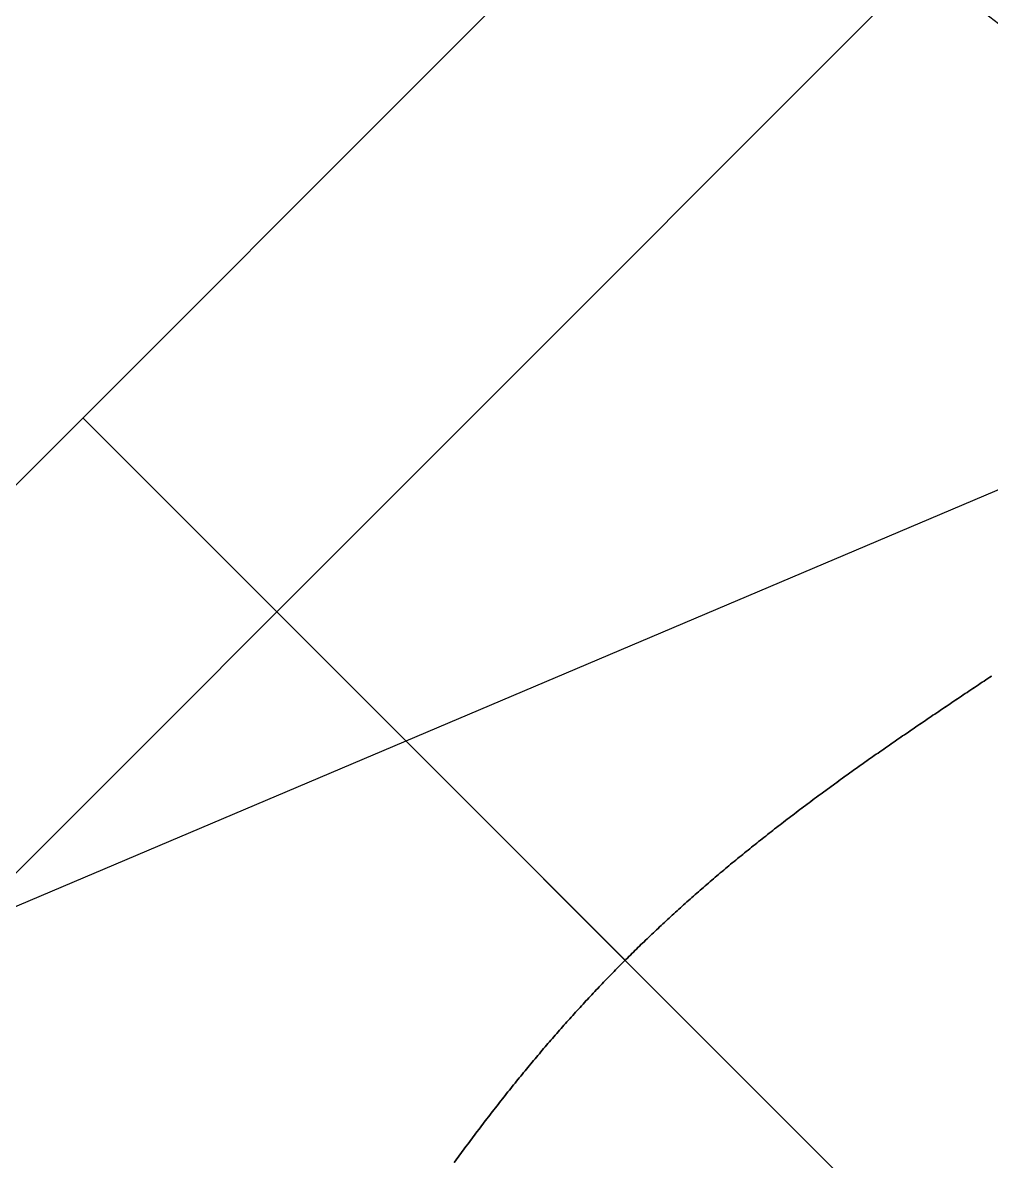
# Model space of a CAD drawing. Extents: x -76 to 193, y -84 to 42.
# Drawn here: x -31.871 to -28.424, y 29.011 to 33.063 of the extents above; entities that cross this region are included whole.
import ezdxf

# ---------------------------------------------------------------- set-up
doc = ezdxf.new("R2010")
doc.units = 0
doc.linetypes.add('CENTER', pattern=[50.8, 31.75, -6.35, 6.35, -6.35])
doc.linetypes.add('DASHED', pattern=[19.05, 12.7, -6.35])
doc.layers.get('0').update_dxf_attribs({"linetype": 'CONTINUOUS'})
doc.layers.add('CENTER', color=1, linetype='CENTER')

msp = doc.modelspace()

# ---------------------------------------------------------------- linework, layer by layer
at = {"color": 7, "linetype": 'CONTINUOUS'}
for p, q in [((-34.1266, 29.1873), (-29.1873, 34.1266)), ((-33.2788, 28.6525), (-28.66, 33.2745)), ((-31.657, 31.657), (-29.7266, 29.7266))]:
    msp.add_line(p, q, dxfattribs=at)
at = {"color": 3, "linetype": 'DASHED'}
msp.add_line((-33.8735, 29.0807), (-25.7849, 32.509), dxfattribs=at)
at = {"color": 7}
for points in [[(-28.4222, 30.738, -4.1177), (-28.4289, 30.7336, -4.1177), (-28.4356, 30.7291, -4.1177), (-28.4423, 30.7247, -4.1177), (-28.449, 30.7202, -4.1177), (-28.4557, 30.7157, -4.1177), (-28.4624, 30.7113, -4.1177), (-28.4691, 30.7068, -4.1177), (-28.4758, 30.7023, -4.1177), (-28.4826, 30.6978, -4.1177), (-28.4893, 30.6934, -4.1177), (-28.496, 30.6889, -4.1177), (-28.5027, 30.6844, -4.1177), (-28.5094, 30.6799, -4.1177), (-28.5162, 30.6754, -4.1177), (-28.5229, 30.6709, -4.1177), (-28.5296, 30.6664, -4.1177), (-28.5364, 30.6619, -4.1177), (-28.5431, 30.6574, -4.1177), (-28.5499, 30.6528, -4.1177), (-28.5566, 30.6483, -4.1177), (-28.5633, 30.6438, -4.1177), (-28.5701, 30.6393, -4.1177), (-28.5768, 30.6347, -4.1177), (-28.5836, 30.6302, -4.1177), (-28.5903, 30.6257, -4.1177), (-28.5971, 30.6211, -4.1177), (-28.6038, 30.6166, -4.1177), (-28.6106, 30.612, -4.1177), (-28.6173, 30.6075, -4.1177), (-28.6241, 30.6029, -4.1177), (-28.6308, 30.5983, -4.1177), (-28.6376, 30.5938, -4.1177), (-28.6443, 30.5892, -4.1177), (-28.6511, 30.5846, -4.1177), (-28.6578, 30.58, -4.1177), (-28.6646, 30.5754, -4.1177), (-28.6713, 30.5708, -4.1177), (-28.6781, 30.5662, -4.1177), (-28.6848, 30.5616, -4.1177), (-28.6916, 30.557, -4.1177), (-28.6983, 30.5524, -4.1177), (-28.7051, 30.5478, -4.1177), (-28.7118, 30.5432, -4.1177), (-28.7186, 30.5386, -4.1177), (-28.7253, 30.534, -4.1177), (-28.7321, 30.5293, -4.1177), (-28.7388, 30.5247, -4.1177), (-28.7455, 30.5201, -4.1177), (-28.7523, 30.5154, -4.1177), (-28.759, 30.5108, -4.1177), (-28.7658, 30.5061, -4.1177), (-28.7725, 30.5015, -4.1177), (-28.7792, 30.4968, -4.1177), (-28.786, 30.4921, -4.1177), (-28.7927, 30.4875, -4.1177), (-28.7994, 30.4828, -4.1177), (-28.8061, 30.4781, -4.1177), (-28.8129, 30.4734, -4.1177), (-28.8196, 30.4688, -4.1177), (-28.8263, 30.4641, -4.1177), (-28.833, 30.4594, -4.1177), (-28.8397, 30.4547, -4.1177), (-28.8464, 30.45, -4.1177), (-28.8531, 30.4453, -4.1177), (-28.8598, 30.4405, -4.1177), (-28.8665, 30.4358, -4.1177), (-28.8732, 30.4311, -4.1177), (-28.8799, 30.4264, -4.1177), (-28.8866, 30.4217, -4.1177), (-28.8933, 30.4169, -4.1177), (-28.9, 30.4122, -4.1177), (-28.9066, 30.4074, -4.1177), (-28.9133, 30.4027, -4.1177), (-28.92, 30.3979, -4.1177), (-28.9266, 30.3932, -4.1177), (-28.9333, 30.3884, -4.1177), (-28.9399, 30.3836, -4.1177), (-28.9466, 30.3789, -4.1177), (-28.9532, 30.3741, -4.1177), (-28.9599, 30.3693, -4.1177), (-28.9665, 30.3645, -4.1177), (-28.9731, 30.3597, -4.1177), (-28.9797, 30.3549, -4.1177), (-28.9864, 30.3501, -4.1177), (-28.993, 30.3453, -4.1177), (-28.9996, 30.3405, -4.1177), (-29.0062, 30.3356, -4.1177), (-29.0128, 30.3308, -4.1177), (-29.0194, 30.326, -4.1177), (-29.0259, 30.3212, -4.1177), (-29.0325, 30.3163, -4.1177), (-29.0391, 30.3115, -4.1177), (-29.0456, 30.3066, -4.1177), (-29.0522, 30.3018, -4.1177), (-29.0587, 30.2969, -4.1177), (-29.0653, 30.292, -4.1177), (-29.0718, 30.2872, -4.1177), (-29.0784, 30.2823, -4.1177), (-29.0849, 30.2774, -4.1177), (-29.0914, 30.2725, -4.1177), (-29.0979, 30.2676, -4.1177), (-29.1044, 30.2627, -4.1177), (-29.1109, 30.2578, -4.1177), (-29.1174, 30.2529, -4.1177), (-29.1239, 30.248, -4.1177), (-29.1303, 30.2431, -4.1177), (-29.1368, 30.2382, -4.1177), (-29.1433, 30.2332, -4.1177), (-29.1497, 30.2283, -4.1177), (-29.1561, 30.2234, -4.1177), (-29.1626, 30.2184, -4.1177), (-29.169, 30.2135, -4.1177), (-29.1754, 30.2085, -4.1177), (-29.1818, 30.2036, -4.1177), (-29.1882, 30.1986, -4.1177), (-29.1946, 30.1937, -4.1177), (-29.201, 30.1887, -4.1177), (-29.2074, 30.1837, -4.1177), (-29.2137, 30.1787, -4.1177), (-29.2201, 30.1737, -4.1177), (-29.2264, 30.1687, -4.1177), (-29.2328, 30.1638, -4.1177), (-29.2391, 30.1588, -4.1177), (-29.2454, 30.1537, -4.1177), (-29.2517, 30.1487, -4.1177), (-29.258, 30.1437, -4.1177), (-29.2643, 30.1387, -4.1177), (-29.2706, 30.1337, -4.1177), (-29.2768, 30.1286, -4.1177), (-29.2831, 30.1236, -4.1177), (-29.2893, 30.1186, -4.1177), (-29.2956, 30.1135, -4.1177), (-29.3018, 30.1085, -4.1177), (-29.308, 30.1034, -4.1177), (-29.3142, 30.0984, -4.1177), (-29.3204, 30.0933, -4.1177), (-29.3266, 30.0882, -4.1177), (-29.3328, 30.0831, -4.1177), (-29.3389, 30.0781, -4.1177), (-29.3451, 30.073, -4.1177), (-29.3512, 30.0679, -4.1177), (-29.3574, 30.0628, -4.1177), (-29.3635, 30.0577, -4.1177), (-29.3696, 30.0526, -4.1177), (-29.3757, 30.0475, -4.1177), (-29.3818, 30.0424, -4.1177), (-29.3879, 30.0372, -4.1177), (-29.3939, 30.0321, -4.1177), (-29.4, 30.027, -4.1177), (-29.406, 30.0219, -4.1177), (-29.412, 30.0167, -4.1177), (-29.418, 30.0116, -4.1177), (-29.424, 30.0064, -4.1177), (-29.43, 30.0013, -4.1177), (-29.436, 29.9961, -4.1177), (-29.442, 29.991, -4.1177), (-29.4479, 29.9858, -4.1177), (-29.4539, 29.9807, -4.1177), (-29.4598, 29.9755, -4.1177), (-29.4657, 29.9703, -4.1177), (-29.4716, 29.9651, -4.1177), (-29.4775, 29.96, -4.1177), (-29.4834, 29.9548, -4.1177), (-29.4893, 29.9496, -4.1177), (-29.4952, 29.9444, -4.1177), (-29.501, 29.9392, -4.1177), (-29.5068, 29.934, -4.1177), (-29.5127, 29.9288, -4.1177), (-29.5185, 29.9236, -4.1177), (-29.5243, 29.9184, -4.1177), (-29.53, 29.9132, -4.1177), (-29.5358, 29.908, -4.1177), (-29.5416, 29.9028, -4.1177), (-29.5473, 29.8975, -4.1177), (-29.553, 29.8923, -4.1177), (-29.5588, 29.8871, -4.1177), (-29.5645, 29.8819, -4.1177), (-29.5702, 29.8766, -4.1177), (-29.5758, 29.8714, -4.1177), (-29.5815, 29.8662, -4.1177), (-29.5871, 29.8609, -4.1177), (-29.5928, 29.8557, -4.1177), (-29.5984, 29.8504, -4.1177), (-29.604, 29.8452, -4.1177), (-29.6096, 29.8399, -4.1177), (-29.6152, 29.8347, -4.1177), (-29.6208, 29.8294, -4.1177), (-29.6263, 29.8242, -4.1177), (-29.6319, 29.8189, -4.1177), (-29.6374, 29.8137, -4.1177), (-29.6429, 29.8084, -4.1177), (-29.6484, 29.8031, -4.1177), (-29.6539, 29.7979, -4.1177), (-29.6594, 29.7926, -4.1177), (-29.6648, 29.7873, -4.1177), (-29.6703, 29.7821, -4.1177), (-29.6757, 29.7768, -4.1177), (-29.6811, 29.7715, -4.1177), (-29.6865, 29.7662, -4.1177), (-29.6919, 29.761, -4.1177), (-29.6973, 29.7557, -4.1177), (-29.7027, 29.7504, -4.1177), (-29.708, 29.7451, -4.1177), (-29.7133, 29.7398, -4.1177), (-29.7187, 29.7345, -4.1177), (-29.724, 29.7293, -4.1177), (-29.7293, 29.724, -4.1177), (-29.7345, 29.7187, -4.1177), (-29.7398, 29.7133, -4.1177), (-29.7451, 29.708, -4.1177), (-29.7504, 29.7027, -4.1177), (-29.7557, 29.6973, -4.1177), (-29.761, 29.6919, -4.1177), (-29.7662, 29.6865, -4.1177), (-29.7715, 29.6811, -4.1177), (-29.7768, 29.6757, -4.1177), (-29.7821, 29.6703, -4.1177), (-29.7873, 29.6648, -4.1177), (-29.7926, 29.6594, -4.1177), (-29.7979, 29.6539, -4.1177), (-29.8031, 29.6484, -4.1177), (-29.8084, 29.6429, -4.1177), (-29.8137, 29.6374, -4.1177), (-29.8189, 29.6319, -4.1177), (-29.8242, 29.6263, -4.1177), (-29.8294, 29.6208, -4.1177), (-29.8347, 29.6152, -4.1177), (-29.8399, 29.6096, -4.1177), (-29.8452, 29.604, -4.1177), (-29.8504, 29.5984, -4.1177), (-29.8557, 29.5928, -4.1177), (-29.8609, 29.5871, -4.1177), (-29.8662, 29.5815, -4.1177), (-29.8714, 29.5758, -4.1177), (-29.8766, 29.5702, -4.1177), (-29.8819, 29.5645, -4.1177), (-29.8871, 29.5588, -4.1177), (-29.8923, 29.553, -4.1177), (-29.8975, 29.5473, -4.1177), (-29.9028, 29.5416, -4.1177), (-29.908, 29.5358, -4.1177), (-29.9132, 29.53, -4.1177), (-29.9184, 29.5243, -4.1177), (-29.9236, 29.5185, -4.1177), (-29.9288, 29.5127, -4.1177), (-29.934, 29.5068, -4.1177), (-29.9392, 29.501, -4.1177), (-29.9444, 29.4952, -4.1177), (-29.9496, 29.4893, -4.1177), (-29.9548, 29.4834, -4.1177), (-29.96, 29.4775, -4.1177), (-29.9651, 29.4716, -4.1177), (-29.9703, 29.4657, -4.1177), (-29.9755, 29.4598, -4.1177), (-29.9807, 29.4539, -4.1177), (-29.9858, 29.4479, -4.1177), (-29.991, 29.442, -4.1177), (-29.9961, 29.436, -4.1177), (-30.0013, 29.43, -4.1177), (-30.0064, 29.424, -4.1177), (-30.0116, 29.418, -4.1177), (-30.0167, 29.412, -4.1177), (-30.0219, 29.406, -4.1177), (-30.027, 29.4, -4.1177), (-30.0321, 29.3939, -4.1177), (-30.0372, 29.3879, -4.1177), (-30.0424, 29.3818, -4.1177), (-30.0475, 29.3757, -4.1177), (-30.0526, 29.3696, -4.1177), (-30.0577, 29.3635, -4.1177), (-30.0628, 29.3574, -4.1177), (-30.0679, 29.3512, -4.1177), (-30.073, 29.3451, -4.1177), (-30.0781, 29.3389, -4.1177), (-30.0831, 29.3328, -4.1177), (-30.0882, 29.3266, -4.1177), (-30.0933, 29.3204, -4.1177), (-30.0984, 29.3142, -4.1177), (-30.1034, 29.308, -4.1177), (-30.1085, 29.3018, -4.1177), (-30.1135, 29.2956, -4.1177), (-30.1186, 29.2893, -4.1177), (-30.1236, 29.2831, -4.1177), (-30.1286, 29.2768, -4.1177), (-30.1337, 29.2706, -4.1177), (-30.1387, 29.2643, -4.1177), (-30.1437, 29.258, -4.1177), (-30.1487, 29.2517, -4.1177), (-30.1537, 29.2454, -4.1177), (-30.1588, 29.2391, -4.1177), (-30.1638, 29.2328, -4.1177), (-30.1687, 29.2264, -4.1177), (-30.1737, 29.2201, -4.1177), (-30.1787, 29.2137, -4.1177), (-30.1837, 29.2074, -4.1177), (-30.1887, 29.201, -4.1177), (-30.1937, 29.1946, -4.1177), (-30.1986, 29.1882, -4.1177), (-30.2036, 29.1818, -4.1177), (-30.2085, 29.1754, -4.1177), (-30.2135, 29.169, -4.1177), (-30.2184, 29.1626, -4.1177), (-30.2234, 29.1561, -4.1177), (-30.2283, 29.1497, -4.1177), (-30.2332, 29.1433, -4.1177), (-30.2382, 29.1368, -4.1177), (-30.2431, 29.1303, -4.1177), (-30.248, 29.1239, -4.1177), (-30.2529, 29.1174, -4.1177), (-30.2578, 29.1109, -4.1177), (-30.2627, 29.1044, -4.1177), (-30.2676, 29.0979, -4.1177), (-30.2725, 29.0914, -4.1177), (-30.2774, 29.0849, -4.1177), (-30.2823, 29.0784, -4.1177), (-30.2872, 29.0718, -4.1177), (-30.292, 29.0653, -4.1177), (-30.2969, 29.0587, -4.1177), (-30.3018, 29.0522, -4.1177), (-30.3066, 29.0456, -4.1177), (-30.3115, 29.0391, -4.1177), (-30.3163, 29.0325, -4.1177), (-30.3212, 29.0259, -4.1177), (-30.326, 29.0194, -4.1177), (-30.3308, 29.0128, -4.1177), (-30.3356, 29.0062, -4.1177)], [(-30.3356, 29.0062, 4.1177), (-30.3308, 29.0128, 4.1177), (-30.326, 29.0194, 4.1177), (-30.3212, 29.0259, 4.1177), (-30.3163, 29.0325, 4.1177), (-30.3115, 29.0391, 4.1177), (-30.3066, 29.0456, 4.1177), (-30.3018, 29.0522, 4.1177), (-30.2969, 29.0587, 4.1177), (-30.292, 29.0653, 4.1177), (-30.2872, 29.0718, 4.1177), (-30.2823, 29.0784, 4.1177), (-30.2774, 29.0849, 4.1177), (-30.2725, 29.0914, 4.1177), (-30.2676, 29.0979, 4.1177), (-30.2627, 29.1044, 4.1177), (-30.2578, 29.1109, 4.1177), (-30.2529, 29.1174, 4.1177), (-30.248, 29.1239, 4.1177), (-30.2431, 29.1303, 4.1177), (-30.2382, 29.1368, 4.1177), (-30.2332, 29.1433, 4.1177), (-30.2283, 29.1497, 4.1177), (-30.2234, 29.1561, 4.1177), (-30.2184, 29.1626, 4.1177), (-30.2135, 29.169, 4.1177), (-30.2085, 29.1754, 4.1177), (-30.2036, 29.1818, 4.1177), (-30.1986, 29.1882, 4.1177), (-30.1937, 29.1946, 4.1177), (-30.1887, 29.201, 4.1177), (-30.1837, 29.2074, 4.1177), (-30.1787, 29.2137, 4.1177), (-30.1737, 29.2201, 4.1177), (-30.1687, 29.2264, 4.1177), (-30.1638, 29.2328, 4.1177), (-30.1588, 29.2391, 4.1177), (-30.1537, 29.2454, 4.1177), (-30.1487, 29.2517, 4.1177), (-30.1437, 29.258, 4.1177), (-30.1387, 29.2643, 4.1177), (-30.1337, 29.2706, 4.1177), (-30.1286, 29.2768, 4.1177), (-30.1236, 29.2831, 4.1177), (-30.1186, 29.2893, 4.1177), (-30.1135, 29.2956, 4.1177), (-30.1085, 29.3018, 4.1177), (-30.1034, 29.308, 4.1177), (-30.0984, 29.3142, 4.1177), (-30.0933, 29.3204, 4.1177), (-30.0882, 29.3266, 4.1177), (-30.0831, 29.3328, 4.1177), (-30.0781, 29.3389, 4.1177), (-30.073, 29.3451, 4.1177), (-30.0679, 29.3512, 4.1177), (-30.0628, 29.3574, 4.1177), (-30.0577, 29.3635, 4.1177), (-30.0526, 29.3696, 4.1177), (-30.0475, 29.3757, 4.1177), (-30.0424, 29.3818, 4.1177), (-30.0372, 29.3879, 4.1177), (-30.0321, 29.3939, 4.1177), (-30.027, 29.4, 4.1177), (-30.0219, 29.406, 4.1177), (-30.0167, 29.412, 4.1177), (-30.0116, 29.418, 4.1177), (-30.0064, 29.424, 4.1177), (-30.0013, 29.43, 4.1177), (-29.9961, 29.436, 4.1177), (-29.991, 29.442, 4.1177), (-29.9858, 29.4479, 4.1177), (-29.9807, 29.4539, 4.1177), (-29.9755, 29.4598, 4.1177), (-29.9703, 29.4657, 4.1177), (-29.9651, 29.4716, 4.1177), (-29.96, 29.4775, 4.1177), (-29.9548, 29.4834, 4.1177), (-29.9496, 29.4893, 4.1177), (-29.9444, 29.4952, 4.1177), (-29.9392, 29.501, 4.1177), (-29.934, 29.5068, 4.1177), (-29.9288, 29.5127, 4.1177), (-29.9236, 29.5185, 4.1177), (-29.9184, 29.5243, 4.1177), (-29.9132, 29.53, 4.1177), (-29.908, 29.5358, 4.1177), (-29.9028, 29.5416, 4.1177), (-29.8975, 29.5473, 4.1177), (-29.8923, 29.553, 4.1177), (-29.8871, 29.5588, 4.1177), (-29.8819, 29.5645, 4.1177), (-29.8766, 29.5702, 4.1177), (-29.8714, 29.5758, 4.1177), (-29.8662, 29.5815, 4.1177), (-29.8609, 29.5871, 4.1177), (-29.8557, 29.5928, 4.1177), (-29.8504, 29.5984, 4.1177), (-29.8452, 29.604, 4.1177), (-29.8399, 29.6096, 4.1177), (-29.8347, 29.6152, 4.1177), (-29.8294, 29.6208, 4.1177), (-29.8242, 29.6263, 4.1177), (-29.8189, 29.6319, 4.1177), (-29.8137, 29.6374, 4.1177), (-29.8084, 29.6429, 4.1177), (-29.8031, 29.6484, 4.1177), (-29.7979, 29.6539, 4.1177), (-29.7926, 29.6594, 4.1177), (-29.7873, 29.6648, 4.1177), (-29.7821, 29.6703, 4.1177), (-29.7768, 29.6757, 4.1177), (-29.7715, 29.6811, 4.1177), (-29.7662, 29.6865, 4.1177), (-29.761, 29.6919, 4.1177), (-29.7557, 29.6973, 4.1177), (-29.7504, 29.7027, 4.1177), (-29.7451, 29.708, 4.1177), (-29.7398, 29.7133, 4.1177), (-29.7345, 29.7187, 4.1177), (-29.7293, 29.724, 4.1177), (-29.724, 29.7293, 4.1177), (-29.7187, 29.7345, 4.1177), (-29.7133, 29.7398, 4.1177), (-29.708, 29.7451, 4.1177), (-29.7027, 29.7504, 4.1177), (-29.6973, 29.7557, 4.1177), (-29.6919, 29.761, 4.1177), (-29.6865, 29.7662, 4.1177), (-29.6811, 29.7715, 4.1177), (-29.6757, 29.7768, 4.1177), (-29.6703, 29.7821, 4.1177), (-29.6648, 29.7873, 4.1177), (-29.6594, 29.7926, 4.1177), (-29.6539, 29.7979, 4.1177), (-29.6484, 29.8031, 4.1177), (-29.6429, 29.8084, 4.1177), (-29.6374, 29.8137, 4.1177), (-29.6319, 29.8189, 4.1177), (-29.6263, 29.8242, 4.1177), (-29.6208, 29.8294, 4.1177), (-29.6152, 29.8347, 4.1177), (-29.6096, 29.8399, 4.1177), (-29.604, 29.8452, 4.1177), (-29.5984, 29.8504, 4.1177), (-29.5928, 29.8557, 4.1177), (-29.5871, 29.8609, 4.1177), (-29.5815, 29.8662, 4.1177), (-29.5758, 29.8714, 4.1177), (-29.5702, 29.8766, 4.1177), (-29.5645, 29.8819, 4.1177), (-29.5588, 29.8871, 4.1177), (-29.553, 29.8923, 4.1177), (-29.5473, 29.8975, 4.1177), (-29.5416, 29.9028, 4.1177), (-29.5358, 29.908, 4.1177), (-29.53, 29.9132, 4.1177), (-29.5243, 29.9184, 4.1177), (-29.5185, 29.9236, 4.1177), (-29.5127, 29.9288, 4.1177), (-29.5068, 29.934, 4.1177), (-29.501, 29.9392, 4.1177), (-29.4952, 29.9444, 4.1177), (-29.4893, 29.9496, 4.1177), (-29.4834, 29.9548, 4.1177), (-29.4775, 29.96, 4.1177), (-29.4716, 29.9651, 4.1177), (-29.4657, 29.9703, 4.1177), (-29.4598, 29.9755, 4.1177), (-29.4539, 29.9807, 4.1177), (-29.4479, 29.9858, 4.1177), (-29.442, 29.991, 4.1177), (-29.436, 29.9961, 4.1177), (-29.43, 30.0013, 4.1177), (-29.424, 30.0064, 4.1177), (-29.418, 30.0116, 4.1177), (-29.412, 30.0167, 4.1177), (-29.406, 30.0219, 4.1177), (-29.4, 30.027, 4.1177), (-29.3939, 30.0321, 4.1177), (-29.3879, 30.0372, 4.1177), (-29.3818, 30.0424, 4.1177), (-29.3757, 30.0475, 4.1177), (-29.3696, 30.0526, 4.1177), (-29.3635, 30.0577, 4.1177), (-29.3574, 30.0628, 4.1177), (-29.3512, 30.0679, 4.1177), (-29.3451, 30.073, 4.1177), (-29.3389, 30.0781, 4.1177), (-29.3328, 30.0831, 4.1177), (-29.3266, 30.0882, 4.1177), (-29.3204, 30.0933, 4.1177), (-29.3142, 30.0984, 4.1177), (-29.308, 30.1034, 4.1177), (-29.3018, 30.1085, 4.1177), (-29.2956, 30.1135, 4.1177), (-29.2893, 30.1186, 4.1177), (-29.2831, 30.1236, 4.1177), (-29.2768, 30.1286, 4.1177), (-29.2706, 30.1337, 4.1177), (-29.2643, 30.1387, 4.1177), (-29.258, 30.1437, 4.1177), (-29.2517, 30.1487, 4.1177), (-29.2454, 30.1537, 4.1177), (-29.2391, 30.1588, 4.1177), (-29.2328, 30.1638, 4.1177), (-29.2264, 30.1687, 4.1177), (-29.2201, 30.1737, 4.1177), (-29.2137, 30.1787, 4.1177), (-29.2074, 30.1837, 4.1177), (-29.201, 30.1887, 4.1177), (-29.1946, 30.1937, 4.1177), (-29.1882, 30.1986, 4.1177), (-29.1818, 30.2036, 4.1177), (-29.1754, 30.2085, 4.1177), (-29.169, 30.2135, 4.1177), (-29.1626, 30.2184, 4.1177), (-29.1561, 30.2234, 4.1177), (-29.1497, 30.2283, 4.1177), (-29.1433, 30.2332, 4.1177), (-29.1368, 30.2382, 4.1177), (-29.1303, 30.2431, 4.1177), (-29.1239, 30.248, 4.1177), (-29.1174, 30.2529, 4.1177), (-29.1109, 30.2578, 4.1177), (-29.1044, 30.2627, 4.1177), (-29.0979, 30.2676, 4.1177), (-29.0914, 30.2725, 4.1177), (-29.0849, 30.2774, 4.1177), (-29.0784, 30.2823, 4.1177), (-29.0718, 30.2872, 4.1177), (-29.0653, 30.292, 4.1177), (-29.0587, 30.2969, 4.1177), (-29.0522, 30.3018, 4.1177), (-29.0456, 30.3066, 4.1177), (-29.0391, 30.3115, 4.1177), (-29.0325, 30.3163, 4.1177), (-29.0259, 30.3212, 4.1177), (-29.0194, 30.326, 4.1177), (-29.0128, 30.3308, 4.1177), (-29.0062, 30.3356, 4.1177), (-28.9996, 30.3405, 4.1177), (-28.993, 30.3453, 4.1177), (-28.9864, 30.3501, 4.1177), (-28.9797, 30.3549, 4.1177), (-28.9731, 30.3597, 4.1177), (-28.9665, 30.3645, 4.1177), (-28.9599, 30.3693, 4.1177), (-28.9532, 30.3741, 4.1177), (-28.9466, 30.3789, 4.1177), (-28.9399, 30.3836, 4.1177), (-28.9333, 30.3884, 4.1177), (-28.9266, 30.3932, 4.1177), (-28.92, 30.3979, 4.1177), (-28.9133, 30.4027, 4.1177), (-28.9066, 30.4074, 4.1177), (-28.9, 30.4122, 4.1177), (-28.8933, 30.4169, 4.1177), (-28.8866, 30.4217, 4.1177), (-28.8799, 30.4264, 4.1177), (-28.8732, 30.4311, 4.1177), (-28.8665, 30.4358, 4.1177), (-28.8598, 30.4405, 4.1177), (-28.8531, 30.4453, 4.1177), (-28.8464, 30.45, 4.1177), (-28.8397, 30.4547, 4.1177), (-28.833, 30.4594, 4.1177), (-28.8263, 30.4641, 4.1177), (-28.8196, 30.4688, 4.1177), (-28.8129, 30.4734, 4.1177), (-28.8061, 30.4781, 4.1177), (-28.7994, 30.4828, 4.1177), (-28.7927, 30.4875, 4.1177), (-28.786, 30.4921, 4.1177), (-28.7792, 30.4968, 4.1177), (-28.7725, 30.5015, 4.1177), (-28.7658, 30.5061, 4.1177), (-28.759, 30.5108, 4.1177), (-28.7523, 30.5154, 4.1177), (-28.7455, 30.5201, 4.1177), (-28.7388, 30.5247, 4.1177), (-28.7321, 30.5293, 4.1177), (-28.7253, 30.534, 4.1177), (-28.7186, 30.5386, 4.1177), (-28.7118, 30.5432, 4.1177), (-28.7051, 30.5478, 4.1177), (-28.6983, 30.5524, 4.1177), (-28.6916, 30.557, 4.1177), (-28.6848, 30.5616, 4.1177), (-28.6781, 30.5662, 4.1177), (-28.6713, 30.5708, 4.1177), (-28.6646, 30.5754, 4.1177), (-28.6578, 30.58, 4.1177), (-28.6511, 30.5846, 4.1177), (-28.6443, 30.5892, 4.1177), (-28.6376, 30.5938, 4.1177), (-28.6308, 30.5983, 4.1177), (-28.6241, 30.6029, 4.1177), (-28.6173, 30.6075, 4.1177), (-28.6106, 30.612, 4.1177), (-28.6038, 30.6166, 4.1177), (-28.5971, 30.6211, 4.1177), (-28.5903, 30.6257, 4.1177), (-28.5836, 30.6302, 4.1177), (-28.5768, 30.6347, 4.1177), (-28.5701, 30.6393, 4.1177), (-28.5633, 30.6438, 4.1177), (-28.5566, 30.6483, 4.1177), (-28.5499, 30.6528, 4.1177), (-28.5431, 30.6574, 4.1177), (-28.5364, 30.6619, 4.1177), (-28.5296, 30.6664, 4.1177), (-28.5229, 30.6709, 4.1177), (-28.5162, 30.6754, 4.1177), (-28.5094, 30.6799, 4.1177), (-28.5027, 30.6844, 4.1177), (-28.496, 30.6889, 4.1177), (-28.4893, 30.6934, 4.1177), (-28.4826, 30.6978, 4.1177), (-28.4758, 30.7023, 4.1177), (-28.4691, 30.7068, 4.1177), (-28.4624, 30.7113, 4.1177), (-28.4557, 30.7157, 4.1177), (-28.449, 30.7202, 4.1177), (-28.4423, 30.7247, 4.1177), (-28.4356, 30.7291, 4.1177), (-28.4289, 30.7336, 4.1177), (-28.4222, 30.738, 4.1177)]]:
    msp.add_polyline3d(points, dxfattribs=at)
at = {"color": 7, "linetype": 'CONTINUOUS'}
msp.add_circle((0, 0), 38.8235, dxfattribs=at)
for centre, radius, start, end in [((0, 0), 40, 141.82667, 128.17333), ((-27.0706, 34.8693), 2.2432, 199.3328, 295.2008), ((0, 0), 32.9412, 90, 270), ((0, 0), 31.7647, 90, 270)]:
    msp.add_arc(centre, radius, start, end, dxfattribs=at)
at = {"color": 3, "linetype": 'DASHED'}
msp.add_arc((0, 0), 40, 128.17333, 141.82667, dxfattribs=at)
at = {"layer": 'CENTER', "color": 1, "linetype": 'CENTER'}
msp.add_line((1.4142, -1.4142), (-36.837, 36.837), dxfattribs=at)

doc.saveas('drawing.dxf')
